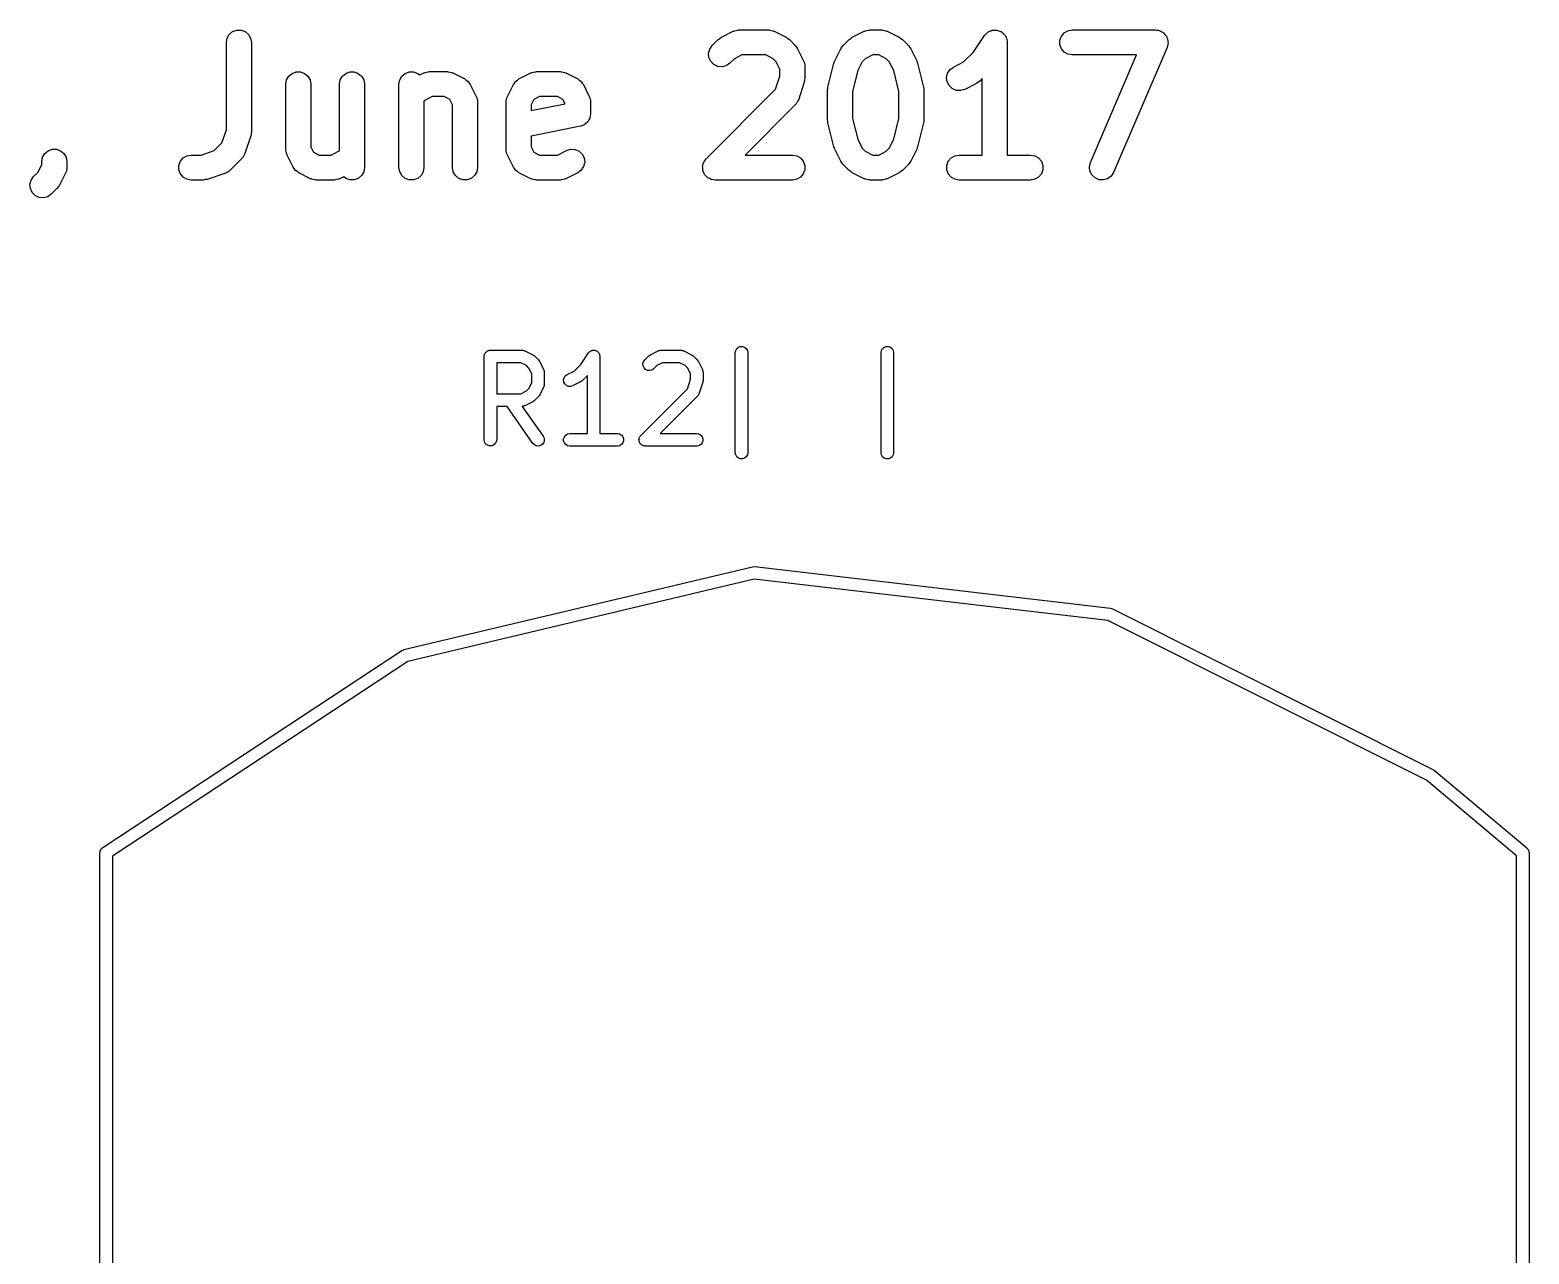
# Model space of a CAD drawing. Extents: x 76 to 223, y -93 to -41.
# Drawn here: x 180.59 to 198.57, y -55.81 to -41.13 of the extents above; entities that cross this region are included whole.
import ezdxf

# ---------------------------------------------------------------- set-up
doc = ezdxf.new("R2010")
doc.units = 0
doc.header["$MEASUREMENT"] = 0
doc.layers.add('BLACK', color=7, linetype='CONTINUOUS')

msp = doc.modelspace()

# ---------------------------------------------------------------- linework, layer by layer
at = {"layer": 'Black'}
for p, q in [((182.952, -41.2273), (182.978, -41.1822)), ((182.978, -41.1822), (183.018, -41.1487)), ((183.018, -41.1487), (183.067, -41.1308)), ((183.067, -41.1308), (183.119, -41.1308)), ((183.119, -41.1308), (183.168, -41.1487)), ((183.168, -41.1487), (183.208, -41.1822)), ((183.208, -41.1822), (183.234, -41.2273)), ((188.883, -41.2158), (189.026, -41.1444)), ((189.026, -41.1444), (189.034, -41.1419)), ((189.034, -41.1419), (189.042, -41.1376)), ((189.042, -41.1376), (189.059, -41.1346)), ((189.059, -41.1346), (189.076, -41.1296)), ((189.076, -41.1296), (189.084, -41.1301)), ((189.084, -41.1301), (189.093, -41.1286)), ((189.093, -41.1286), (189.45, -41.1286)), ((189.45, -41.1286), (189.459, -41.1301)), ((189.459, -41.1301), (189.467, -41.1296)), ((189.467, -41.1296), (189.484, -41.1346)), ((189.484, -41.1346), (189.501, -41.1376)), ((189.501, -41.1376), (189.509, -41.1419)), ((189.509, -41.1419), (189.517, -41.1444)), ((189.517, -41.1444), (189.66, -41.2158)), ((190.454, -41.2158), (190.597, -41.1444)), ((190.597, -41.1444), (190.605, -41.1419)), ((190.605, -41.1419), (190.613, -41.1376)), ((190.613, -41.1376), (190.63, -41.1346)), ((190.63, -41.1346), (190.647, -41.1296)), ((190.647, -41.1296), (190.656, -41.1301)), ((190.656, -41.1301), (190.664, -41.1286)), ((190.664, -41.1286), (190.807, -41.1286)), ((190.807, -41.1286), (190.816, -41.1301)), ((190.816, -41.1301), (190.824, -41.1296)), ((190.824, -41.1296), (190.841, -41.1346)), ((190.841, -41.1346), (190.858, -41.1376)), ((190.858, -41.1376), (190.866, -41.1419)), ((190.866, -41.1419), (190.874, -41.1444)), ((190.874, -41.1444), (191.017, -41.2158)), ((192.039, -41.1954), (192.045, -41.1894)), ((192.045, -41.1894), (192.049, -41.1822)), ((192.049, -41.1822), (192.063, -41.1706)), ((192.063, -41.1706), (192.075, -41.1577)), ((192.075, -41.1577), (192.083, -41.154)), ((192.083, -41.154), (192.089, -41.1487)), ((192.089, -41.1487), (192.106, -41.1425)), ((192.106, -41.1425), (192.122, -41.1346)), ((192.122, -41.1346), (192.13, -41.1337)), ((192.13, -41.1337), (192.138, -41.1308)), ((192.138, -41.1308), (192.156, -41.1308)), ((192.156, -41.1308), (192.174, -41.1289)), ((192.174, -41.1289), (192.182, -41.1308)), ((192.182, -41.1308), (192.19, -41.1308)), ((192.19, -41.1308), (192.207, -41.137)), ((192.207, -41.137), (192.225, -41.1412)), ((192.225, -41.1412), (192.231, -41.1458)), ((192.231, -41.1458), (192.239, -41.1487)), ((192.239, -41.1487), (192.253, -41.1602)), ((192.253, -41.1602), (192.268, -41.1701)), ((192.268, -41.1701), (192.273, -41.1768)), ((192.273, -41.1768), (192.279, -41.1822)), ((192.279, -41.1822), (192.288, -41.1977)), ((192.963, -41.2036), (192.996, -41.1637)), ((192.996, -41.1637), (193.042, -41.1376)), ((193.042, -41.1376), (193.093, -41.1286)), ((193.093, -41.1286), (194.093, -41.1286)), ((194.093, -41.1286), (194.11, -41.1316)), ((194.11, -41.1316), (194.127, -41.1325)), ((194.127, -41.1325), (194.135, -41.1361)), ((194.135, -41.1361), (194.144, -41.1376)), ((194.144, -41.1376), (194.159, -41.1463)), ((194.159, -41.1463), (194.175, -41.1531)), ((194.175, -41.1531), (194.182, -41.1592)), ((194.182, -41.1592), (194.189, -41.1637)), ((194.189, -41.1637), (194.2, -41.1769)), ((194.2, -41.1769), (194.213, -41.1887)), ((194.213, -41.1887), (194.217, -41.1967)), ((182.943, -41.2786), (182.952, -41.2273)), ((182.943, -42.3257), (182.943, -41.2786)), ((183.234, -41.2273), (183.243, -41.2786)), ((183.243, -41.2786), (183.243, -42.35)), ((188.729, -41.4084), (188.743, -41.358)), ((188.743, -41.358), (188.773, -41.3154)), ((188.773, -41.3154), (188.844, -41.2439)), ((188.844, -41.2439), (188.864, -41.2301)), ((188.864, -41.2301), (188.883, -41.2158)), ((189.66, -41.2158), (189.679, -41.2301)), ((189.679, -41.2301), (189.699, -41.2439)), ((189.699, -41.2439), (189.77, -41.3154)), ((189.77, -41.3154), (189.784, -41.335)), ((189.784, -41.335), (189.798, -41.3543)), ((189.798, -41.3543), (189.87, -41.4972)), ((190.244, -41.4972), (190.316, -41.3543)), ((190.316, -41.3543), (190.33, -41.335)), ((190.33, -41.335), (190.344, -41.3154)), ((190.344, -41.3154), (190.415, -41.2439)), ((190.415, -41.2439), (190.435, -41.2301)), ((190.435, -41.2301), (190.454, -41.2158)), ((191.017, -41.2158), (191.036, -41.2301)), ((191.036, -41.2301), (191.056, -41.2439)), ((191.056, -41.2439), (191.127, -41.3154)), ((191.127, -41.3154), (191.141, -41.335)), ((191.141, -41.335), (191.156, -41.3543)), ((191.156, -41.3543), (191.227, -41.4972)), ((191.905, -41.3973), (192.039, -41.1954)), ((192.288, -41.1977), (192.299, -41.2121)), ((192.299, -41.2121), (192.301, -41.2201)), ((192.301, -41.2201), (192.305, -41.2273)), ((192.305, -41.2273), (192.308, -41.2449)), ((192.308, -41.2449), (192.313, -41.2621)), ((192.313, -41.2621), (192.313, -41.2704)), ((192.313, -41.2704), (192.314, -41.2786)), ((192.314, -41.2786), (192.314, -42.6286)), ((192.945, -41.2525), (192.963, -41.2036)), ((192.945, -41.3046), (192.945, -41.2525)), ((192.963, -41.3536), (192.945, -41.3046)), ((192.996, -41.3935), (192.963, -41.3536)), ((194.231, -41.3377), (193.588, -42.8377)), ((194.217, -41.1967), (194.223, -41.2036)), ((194.223, -41.2036), (194.229, -41.2198)), ((194.229, -41.2198), (194.236, -41.2352)), ((194.235, -41.3208), (194.231, -41.3377)), ((194.241, -41.3046), (194.235, -41.3208)), ((194.236, -41.2352), (194.238, -41.2441)), ((194.238, -41.2441), (194.241, -41.2525)), ((194.241, -41.2525), (194.241, -41.2698)), ((194.241, -41.2698), (194.243, -41.2869)), ((194.243, -41.2869), (194.241, -41.2957)), ((194.241, -41.2957), (194.241, -41.3046)), ((188.734, -41.4603), (188.729, -41.4084)), ((188.756, -41.5075), (188.734, -41.4603)), ((188.793, -41.5443), (188.756, -41.5075)), ((188.84, -41.5663), (188.793, -41.5443)), ((188.985, -41.5275), (188.942, -41.5574)), ((189.039, -41.4733), (188.985, -41.5275)), ((189.128, -41.4286), (189.039, -41.4733)), ((189.415, -41.4286), (189.128, -41.4286)), ((189.504, -41.4733), (189.415, -41.4286)), ((189.541, -41.5103), (189.504, -41.4733)), ((189.586, -41.5997), (189.541, -41.5103)), ((189.87, -41.4972), (189.872, -41.5055)), ((189.872, -41.5055), (189.877, -41.513)), ((189.877, -41.513), (189.88, -41.5303)), ((189.88, -41.5303), (189.885, -41.5471)), ((189.885, -41.5471), (189.884, -41.5558)), ((190.162, -41.8136), (190.233, -41.5279)), ((190.233, -41.5279), (190.24, -41.5129)), ((190.24, -41.5129), (190.244, -41.4972)), ((190.573, -41.5103), (190.52, -41.6166)), ((190.61, -41.4733), (190.573, -41.5103)), ((190.7, -41.4286), (190.61, -41.4733)), ((190.772, -41.4286), (190.7, -41.4286)), ((190.861, -41.4733), (190.772, -41.4286)), ((190.898, -41.5103), (190.861, -41.4733)), ((190.951, -41.6166), (190.898, -41.5103)), ((191.227, -41.4972), (191.232, -41.5129)), ((191.232, -41.5129), (191.238, -41.5279)), ((191.238, -41.5279), (191.31, -41.8136)), ((191.669, -41.573), (191.79, -41.5124)), ((191.79, -41.5124), (191.905, -41.3973)), ((193.042, -41.4195), (192.996, -41.3935)), ((193.093, -41.4286), (193.042, -41.4195)), ((193.865, -41.4286), (193.093, -41.4286)), ((193.312, -42.7195), (193.865, -41.4286)), ((183.657, -41.7786), (183.666, -41.7273)), ((183.666, -41.7273), (183.692, -41.6822)), ((183.692, -41.6822), (183.732, -41.6487)), ((183.732, -41.6487), (183.781, -41.6308)), ((183.781, -41.6308), (183.833, -41.6308)), ((183.833, -41.6308), (183.882, -41.6487)), ((183.882, -41.6487), (183.922, -41.6822)), ((183.922, -41.6822), (183.948, -41.7273)), ((183.948, -41.7273), (183.957, -41.7786)), ((184.3, -41.7786), (184.309, -41.7273)), ((184.309, -41.7273), (184.335, -41.6822)), ((184.335, -41.6822), (184.375, -41.6487)), ((184.375, -41.6487), (184.424, -41.6308)), ((184.424, -41.6308), (184.476, -41.6308)), ((184.476, -41.6308), (184.525, -41.6487)), ((184.525, -41.6487), (184.565, -41.6822)), ((184.565, -41.6822), (184.591, -41.7273)), ((184.591, -41.7273), (184.6, -41.7786)), ((185.014, -41.7786), (185.023, -41.7273)), ((185.023, -41.7273), (185.049, -41.6822)), ((185.049, -41.6822), (185.089, -41.6487)), ((185.089, -41.6487), (185.138, -41.6308)), ((185.138, -41.6308), (185.19, -41.6308)), ((185.19, -41.6308), (185.239, -41.6487)), ((185.239, -41.6487), (185.263, -41.6686)), ((185.263, -41.6686), (185.311, -41.6444)), ((185.311, -41.6444), (185.32, -41.6419)), ((185.32, -41.6419), (185.327, -41.6376)), ((185.327, -41.6376), (185.345, -41.6346)), ((185.345, -41.6346), (185.361, -41.6296)), ((185.361, -41.6296), (185.37, -41.6301)), ((185.37, -41.6301), (185.379, -41.6286)), ((185.379, -41.6286), (185.593, -41.6286)), ((185.593, -41.6286), (185.601, -41.6301)), ((185.601, -41.6301), (185.61, -41.6296)), ((185.61, -41.6296), (185.627, -41.6346)), ((185.627, -41.6346), (185.644, -41.6376)), ((185.644, -41.6376), (185.652, -41.6419)), ((185.652, -41.6419), (185.66, -41.6444)), ((185.66, -41.6444), (185.803, -41.7158)), ((185.803, -41.7158), (185.82, -41.7289)), ((185.82, -41.7289), (185.839, -41.7411)), ((186.418, -41.7411), (186.437, -41.729)), ((186.437, -41.729), (186.454, -41.7158)), ((186.454, -41.7158), (186.597, -41.6444)), ((186.597, -41.6444), (186.605, -41.6419)), ((186.605, -41.6419), (186.613, -41.6376)), ((186.613, -41.6376), (186.63, -41.6346)), ((186.63, -41.6346), (186.647, -41.6296)), ((186.647, -41.6296), (186.656, -41.6301)), ((186.656, -41.6301), (186.664, -41.6286)), ((186.664, -41.6286), (186.95, -41.6286)), ((186.95, -41.6286), (186.959, -41.6301)), ((186.959, -41.6301), (186.967, -41.6296)), ((186.967, -41.6296), (186.984, -41.6346)), ((186.984, -41.6346), (187.001, -41.6376)), ((187.001, -41.6376), (187.009, -41.6419)), ((187.009, -41.6419), (187.017, -41.6444)), ((187.017, -41.6444), (187.16, -41.7158)), ((187.16, -41.7158), (187.178, -41.7289)), ((187.178, -41.7289), (187.196, -41.7411)), ((188.892, -41.5709), (188.84, -41.5663)), ((188.942, -41.5574), (188.892, -41.5709)), ((189.533, -41.8404), (189.586, -41.6828)), ((189.586, -41.6828), (189.586, -41.5997)), ((189.882, -41.7308), (189.878, -41.7546)), ((189.886, -41.7071), (189.882, -41.7308)), ((189.884, -41.5558), (189.886, -41.5643)), ((189.886, -41.5643), (189.886, -41.7071)), ((190.52, -41.6166), (190.457, -41.8685)), ((191.014, -41.8685), (190.951, -41.6166)), ((191.586, -41.6982), (191.598, -41.6475)), ((191.592, -41.7499), (191.586, -41.6982)), ((191.598, -41.6475), (191.627, -41.604)), ((191.627, -41.604), (191.669, -41.573)), ((192.014, -41.7121), (191.985, -41.7418)), ((192.014, -42.6286), (192.014, -41.7121)), ((183.657, -42.5643), (183.657, -41.7786)), ((183.957, -41.7786), (183.957, -42.5289)), ((184.3, -42.5736), (184.3, -41.7786)), ((184.6, -41.7786), (184.6, -42.7786)), ((185.014, -42.7786), (185.014, -41.7786)), ((185.839, -41.7411), (185.841, -41.7444)), ((185.841, -41.7444), (185.845, -41.7469)), ((185.845, -41.7469), (185.857, -41.7652)), ((185.857, -41.7652), (185.87, -41.7829)), ((185.87, -41.7829), (185.941, -41.9258)), ((186.316, -41.9258), (186.387, -41.7829)), ((186.387, -41.7829), (186.4, -41.7652)), ((186.4, -41.7652), (186.413, -41.7469)), ((186.413, -41.7469), (186.416, -41.7444)), ((186.416, -41.7444), (186.418, -41.7411)), ((187.196, -41.7411), (187.198, -41.7444)), ((187.198, -41.7444), (187.202, -41.7469)), ((187.202, -41.7469), (187.214, -41.7652)), ((187.214, -41.7652), (187.227, -41.7829)), ((187.227, -41.7829), (187.298, -41.9258)), ((188.701, -42.6725), (189.533, -41.8404)), ((189.878, -41.7546), (189.807, -41.9689)), ((190.157, -41.85), (190.16, -41.8319)), ((190.157, -42.2071), (190.157, -41.85)), ((190.16, -41.8319), (190.162, -41.8136)), ((190.457, -41.8685), (190.457, -42.1887)), ((191.014, -42.1887), (191.014, -41.8685)), ((191.31, -41.8136), (191.311, -41.8319)), ((191.311, -41.8319), (191.314, -41.85)), ((191.314, -41.85), (191.314, -42.2071)), ((191.615, -41.7965), (191.592, -41.7499)), ((191.653, -41.8323), (191.615, -41.7965)), ((191.701, -41.853), (191.653, -41.8323)), ((191.753, -41.8562), (191.701, -41.853)), ((191.803, -41.8413), (191.753, -41.8562)), ((191.946, -41.7699), (191.803, -41.8413)), ((191.965, -41.7556), (191.946, -41.7699)), ((191.985, -41.7418), (191.965, -41.7556)), ((185.325, -41.9733), (185.314, -41.9836)), ((185.314, -41.9836), (185.314, -42.7786)), ((185.414, -41.9286), (185.325, -41.9733)), ((185.557, -41.9286), (185.414, -41.9286)), ((185.624, -41.9618), (185.557, -41.9286)), ((185.657, -42.0283), (185.624, -41.9618)), ((185.657, -42.7786), (185.657, -42.0283)), ((185.941, -41.9258), (185.944, -41.9341)), ((185.944, -41.9341), (185.948, -41.9416)), ((185.948, -41.9416), (185.951, -41.9589)), ((185.951, -41.9589), (185.956, -41.9757)), ((185.956, -41.9757), (185.956, -41.9843)), ((185.956, -41.9843), (185.957, -41.9929)), ((185.957, -41.9929), (185.957, -42.7786)), ((186.3, -41.9929), (186.302, -41.9843)), ((186.3, -42.5643), (186.3, -41.9929)), ((186.301, -41.9757), (186.306, -41.9589)), ((186.302, -41.9843), (186.301, -41.9757)), ((186.306, -41.9589), (186.309, -41.9416)), ((186.309, -41.9416), (186.313, -41.9341)), ((186.313, -41.9341), (186.316, -41.9258)), ((186.633, -41.9618), (186.6, -42.0283)), ((186.6, -42.0956), (187.007, -42.0142)), ((186.6, -42.0283), (186.6, -42.0956)), ((186.7, -41.9286), (186.633, -41.9618)), ((186.915, -41.9286), (186.7, -41.9286)), ((186.981, -41.9618), (186.915, -41.9286)), ((187.007, -42.0142), (186.981, -41.9618)), ((187.298, -41.9258), (187.301, -41.9341)), ((187.301, -41.9341), (187.305, -41.9416)), ((187.305, -41.9416), (187.308, -41.9589)), ((187.308, -41.9589), (187.313, -41.9757)), ((187.313, -41.9757), (187.313, -41.9843)), ((187.313, -41.9843), (187.314, -41.9929)), ((187.314, -41.9929), (187.314, -42.1357)), ((189.77, -42.0275), (189.169, -42.6286)), ((189.775, -42.0204), (189.77, -42.0275)), ((189.782, -42.0147), (189.775, -42.0204)), ((189.79, -41.9992), (189.782, -42.0147)), ((189.8, -41.9848), (189.79, -41.9992)), ((189.802, -41.9765), (189.8, -41.9848)), ((189.807, -41.9689), (189.802, -41.9765)), ((187.216, -42.2739), (187.194, -42.2828)), ((187.239, -42.2656), (187.216, -42.2739)), ((187.241, -42.2645), (187.239, -42.2656)), ((187.242, -42.2639), (187.241, -42.2645)), ((187.261, -42.2478), (187.242, -42.2639)), ((187.279, -42.2321), (187.261, -42.2478)), ((187.28, -42.2306), (187.279, -42.2321)), ((187.281, -42.2295), (187.28, -42.2306)), ((187.293, -42.2081), (187.281, -42.2295)), ((187.305, -42.187), (187.293, -42.2081)), ((187.306, -42.1853), (187.305, -42.187)), ((187.31, -42.1597), (187.306, -42.1838)), ((187.306, -42.1838), (187.306, -42.1853)), ((187.314, -42.1357), (187.31, -42.1597)), ((190.16, -42.2252), (190.157, -42.2071)), ((190.162, -42.2435), (190.16, -42.2252)), ((190.233, -42.5292), (190.162, -42.2435)), ((190.457, -42.1887), (190.52, -42.4405)), ((190.951, -42.4405), (191.014, -42.1887)), ((191.31, -42.2435), (191.238, -42.5292)), ((191.311, -42.2252), (191.31, -42.2435)), ((191.314, -42.2071), (191.311, -42.2252)), ((182.89, -42.4833), (182.943, -42.3257)), ((183.235, -42.3974), (183.164, -42.6117)), ((183.239, -42.3737), (183.235, -42.3974)), ((183.243, -42.35), (183.239, -42.3737)), ((187.194, -42.2828), (186.6, -42.4015)), ((186.6, -42.4015), (186.6, -42.5289)), ((190.52, -42.4405), (190.573, -42.5469)), ((190.898, -42.5469), (190.951, -42.4405)), ((180.738, -42.6558), (180.764, -42.6107)), ((180.764, -42.6107), (180.804, -42.5772)), ((180.804, -42.5772), (180.853, -42.5594)), ((180.853, -42.5594), (180.905, -42.5594)), ((180.905, -42.5594), (180.954, -42.5772)), ((180.954, -42.5772), (180.993, -42.6107)), ((180.993, -42.6107), (181.02, -42.6558)), ((182.47, -42.6376), (182.521, -42.6286)), ((182.521, -42.6286), (182.64, -42.6286)), ((182.64, -42.6286), (182.798, -42.576)), ((182.798, -42.576), (182.89, -42.4833)), ((183.157, -42.6277), (183.147, -42.6421)), ((183.16, -42.6193), (183.157, -42.6277)), ((183.164, -42.6117), (183.16, -42.6193)), ((183.659, -42.5728), (183.657, -42.5643)), ((183.658, -42.5814), (183.659, -42.5728)), ((183.663, -42.5983), (183.658, -42.5814)), ((183.666, -42.6156), (183.663, -42.5983)), ((183.671, -42.6231), (183.666, -42.6156)), ((183.673, -42.6314), (183.671, -42.6231)), ((183.744, -42.7742), (183.673, -42.6314)), ((183.957, -42.5289), (183.99, -42.5953)), ((183.99, -42.5953), (184.057, -42.6286)), ((184.057, -42.6286), (184.2, -42.6286)), ((184.2, -42.6286), (184.29, -42.5839)), ((184.29, -42.5839), (184.3, -42.5736)), ((186.302, -42.5728), (186.3, -42.5643)), ((186.301, -42.5814), (186.302, -42.5728)), ((186.306, -42.5983), (186.301, -42.5814)), ((186.309, -42.6156), (186.306, -42.5983)), ((186.313, -42.6231), (186.309, -42.6156)), ((186.316, -42.6314), (186.313, -42.6231)), ((186.387, -42.7742), (186.316, -42.6314)), ((186.6, -42.5289), (186.633, -42.5953)), ((186.633, -42.5953), (186.7, -42.6286)), ((186.7, -42.6286), (186.915, -42.6286)), ((186.915, -42.6286), (187.026, -42.573)), ((187.026, -42.573), (187.076, -42.5581)), ((187.076, -42.5581), (187.128, -42.5612)), ((187.128, -42.5612), (187.176, -42.582)), ((187.176, -42.582), (187.213, -42.6178)), ((187.213, -42.6178), (187.237, -42.6644)), ((189.169, -42.6286), (189.736, -42.6286)), ((189.736, -42.6286), (189.787, -42.6376)), ((190.24, -42.5442), (190.233, -42.5292)), ((190.244, -42.5599), (190.24, -42.5442)), ((190.316, -42.7028), (190.244, -42.5599)), ((190.573, -42.5469), (190.61, -42.5839)), ((190.61, -42.5839), (190.7, -42.6286)), ((190.7, -42.6286), (190.772, -42.6286)), ((190.772, -42.6286), (190.861, -42.5839)), ((190.861, -42.5839), (190.898, -42.5469)), ((191.227, -42.5599), (191.156, -42.7028)), ((191.232, -42.5442), (191.227, -42.5599)), ((191.238, -42.5292), (191.232, -42.5442)), ((191.684, -42.6376), (191.736, -42.6286)), ((191.736, -42.6286), (192.014, -42.6286)), ((192.314, -42.6286), (192.593, -42.6286)), ((192.593, -42.6286), (192.644, -42.6376)), ((180.684, -42.8326), (180.729, -42.7432)), ((180.729, -42.7071), (180.738, -42.6558)), ((180.729, -42.7432), (180.729, -42.7071)), ((181.02, -42.6558), (181.029, -42.7071)), ((181.023, -42.8126), (181.02, -42.8299)), ((181.028, -42.7957), (181.023, -42.8126)), ((181.029, -42.7786), (181.027, -42.7871)), ((181.027, -42.7871), (181.028, -42.7957)), ((181.029, -42.7071), (181.029, -42.7786)), ((182.374, -42.7525), (182.392, -42.7036)), ((182.374, -42.8046), (182.374, -42.7525)), ((182.392, -42.8536), (182.374, -42.8046)), ((182.392, -42.7036), (182.425, -42.6637)), ((182.425, -42.6637), (182.47, -42.6376)), ((182.985, -42.8132), (182.978, -42.8182)), ((183.127, -42.6704), (182.985, -42.8132)), ((183.132, -42.6633), (183.127, -42.6704)), ((183.139, -42.6575), (183.132, -42.6633)), ((183.147, -42.6421), (183.139, -42.6575)), ((183.758, -42.7919), (183.744, -42.7742)), ((183.77, -42.8103), (183.758, -42.7919)), ((183.773, -42.8127), (183.77, -42.8103)), ((183.775, -42.8161), (183.773, -42.8127)), ((184.6, -42.7786), (184.591, -42.8299)), ((185.023, -42.8299), (185.014, -42.7786)), ((185.314, -42.7786), (185.305, -42.8299)), ((185.666, -42.8299), (185.657, -42.7786)), ((185.957, -42.7786), (185.948, -42.8299)), ((186.4, -42.7919), (186.387, -42.7742)), ((186.413, -42.8103), (186.4, -42.7919)), ((186.416, -42.8127), (186.413, -42.8103)), ((186.418, -42.8161), (186.416, -42.8127)), ((187.202, -42.8103), (187.16, -42.8413)), ((187.23, -42.7668), (187.202, -42.8103)), ((187.243, -42.7161), (187.23, -42.7668)), ((187.237, -42.6644), (187.243, -42.7161)), ((188.658, -42.7655), (188.659, -42.7591)), ((188.659, -42.785), (188.658, -42.7655)), ((188.659, -42.7525), (188.666, -42.7341)), ((188.659, -42.7591), (188.659, -42.7525)), ((188.659, -42.8046), (188.659, -42.785)), ((188.662, -42.8108), (188.659, -42.8046)), ((188.662, -42.8174), (188.662, -42.8108)), ((188.666, -42.7341), (188.671, -42.7152)), ((188.671, -42.7152), (188.675, -42.7098)), ((188.675, -42.7098), (188.677, -42.7036)), ((188.677, -42.7036), (188.69, -42.6886)), ((188.69, -42.6886), (188.701, -42.6725)), ((189.787, -42.6376), (189.832, -42.6637)), ((189.832, -42.6637), (189.866, -42.7036)), ((189.866, -42.7036), (189.883, -42.7525)), ((189.883, -42.8046), (189.866, -42.8536)), ((189.883, -42.7525), (189.883, -42.8046)), ((190.33, -42.7221), (190.316, -42.7028)), ((190.344, -42.7418), (190.33, -42.7221)), ((190.415, -42.8132), (190.344, -42.7418)), ((190.435, -42.827), (190.415, -42.8132)), ((191.056, -42.8132), (191.036, -42.827)), ((191.127, -42.7418), (191.056, -42.8132)), ((191.141, -42.7221), (191.127, -42.7418)), ((191.156, -42.7028), (191.141, -42.7221)), ((191.588, -42.7525), (191.606, -42.7036)), ((191.588, -42.8046), (191.588, -42.7525)), ((191.606, -42.8536), (191.588, -42.8046)), ((191.606, -42.7036), (191.639, -42.6637)), ((191.639, -42.6637), (191.684, -42.6376)), ((192.644, -42.6376), (192.689, -42.6637)), ((192.689, -42.6637), (192.723, -42.7036)), ((192.723, -42.7036), (192.741, -42.7525)), ((192.741, -42.8046), (192.723, -42.8536)), ((192.741, -42.7525), (192.741, -42.8046)), ((193.3, -42.7702), (193.312, -42.7195)), ((193.306, -42.8219), (193.3, -42.7702)), ((180.586, -42.9798), (180.6, -42.9295)), ((180.591, -43.0317), (180.586, -42.9798)), ((180.6, -42.9295), (180.63, -42.8868)), ((180.63, -42.8868), (180.684, -42.8326)), ((180.941, -42.9885), (180.927, -43.0078)), ((181.013, -42.8457), (180.941, -42.9885)), ((181.015, -42.8374), (181.013, -42.8457)), ((181.02, -42.8299), (181.015, -42.8374)), ((182.425, -42.8935), (182.392, -42.8536)), ((182.47, -42.9195), (182.425, -42.8935)), ((182.521, -42.9286), (182.47, -42.9195)), ((182.664, -42.9286), (182.521, -42.9286)), ((182.688, -42.9244), (182.664, -42.9286)), ((182.712, -42.9209), (182.688, -42.9244)), ((182.926, -42.8494), (182.712, -42.9209)), ((182.934, -42.8453), (182.926, -42.8494)), ((182.942, -42.8431), (182.934, -42.8453)), ((182.956, -42.833), (182.942, -42.8431)), ((182.972, -42.8246), (182.956, -42.833)), ((182.978, -42.8182), (182.972, -42.8246)), ((183.794, -42.8282), (183.775, -42.8161)), ((183.811, -42.8413), (183.794, -42.8282)), ((183.954, -42.9127), (183.811, -42.8413)), ((183.963, -42.9152), (183.954, -42.9127)), ((183.97, -42.9195), (183.963, -42.9152)), ((183.987, -42.9226), (183.97, -42.9195)), ((184.004, -42.9276), (183.987, -42.9226)), ((184.013, -42.9271), (184.004, -42.9276)), ((184.021, -42.9286), (184.013, -42.9271)), ((184.236, -42.9286), (184.021, -42.9286)), ((184.244, -42.9271), (184.236, -42.9286)), ((184.253, -42.9276), (184.244, -42.9271)), ((184.27, -42.9226), (184.253, -42.9276)), ((184.287, -42.9195), (184.27, -42.9226)), ((184.295, -42.9152), (184.287, -42.9195)), ((184.303, -42.9127), (184.295, -42.9152)), ((184.351, -42.8885), (184.303, -42.9127)), ((184.375, -42.9085), (184.351, -42.8885)), ((184.424, -42.9263), (184.375, -42.9085)), ((184.476, -42.9263), (184.424, -42.9263)), ((184.525, -42.9085), (184.476, -42.9263)), ((184.565, -42.875), (184.525, -42.9085)), ((184.591, -42.8299), (184.565, -42.875)), ((185.049, -42.875), (185.023, -42.8299)), ((185.089, -42.9085), (185.049, -42.875)), ((185.138, -42.9263), (185.089, -42.9085)), ((185.19, -42.9263), (185.138, -42.9263)), ((185.239, -42.9085), (185.19, -42.9263)), ((185.279, -42.875), (185.239, -42.9085)), ((185.305, -42.8299), (185.279, -42.875)), ((185.692, -42.875), (185.666, -42.8299)), ((185.732, -42.9085), (185.692, -42.875)), ((185.781, -42.9263), (185.732, -42.9085)), ((185.833, -42.9263), (185.781, -42.9263)), ((185.882, -42.9085), (185.833, -42.9263)), ((185.922, -42.875), (185.882, -42.9085)), ((185.948, -42.8299), (185.922, -42.875)), ((186.437, -42.8282), (186.418, -42.8161)), ((186.454, -42.8413), (186.437, -42.8282)), ((186.597, -42.9127), (186.454, -42.8413)), ((186.605, -42.9152), (186.597, -42.9127)), ((186.613, -42.9195), (186.605, -42.9152)), ((186.63, -42.9226), (186.613, -42.9195)), ((186.647, -42.9276), (186.63, -42.9226)), ((186.656, -42.9271), (186.647, -42.9276)), ((186.664, -42.9286), (186.656, -42.9271)), ((186.95, -42.9286), (186.664, -42.9286)), ((186.959, -42.9271), (186.95, -42.9286)), ((186.967, -42.9276), (186.959, -42.9271)), ((186.984, -42.9226), (186.967, -42.9276)), ((187.001, -42.9195), (186.984, -42.9226)), ((187.009, -42.9152), (187.001, -42.9195)), ((187.017, -42.9127), (187.009, -42.9152)), ((187.16, -42.8413), (187.017, -42.9127)), ((188.671, -42.8352), (188.662, -42.8174)), ((188.677, -42.8536), (188.671, -42.8352)), ((188.681, -42.8586), (188.677, -42.8536)), ((188.684, -42.8646), (188.681, -42.8586)), ((188.698, -42.8785), (188.684, -42.8646)), ((188.711, -42.8935), (188.698, -42.8785)), ((188.716, -42.8968), (188.711, -42.8935)), ((188.721, -42.9014), (188.716, -42.8968)), ((188.739, -42.9097), (188.721, -42.9014)), ((188.756, -42.9195), (188.739, -42.9097)), ((188.762, -42.9207), (188.756, -42.9195)), ((188.768, -42.9235), (188.762, -42.9207)), ((188.788, -42.9252), (188.768, -42.9235)), ((188.807, -42.9286), (188.788, -42.9252)), ((189.736, -42.9286), (188.807, -42.9286)), ((189.787, -42.9195), (189.736, -42.9286)), ((189.832, -42.8935), (189.787, -42.9195)), ((189.866, -42.8536), (189.832, -42.8935)), ((190.454, -42.8413), (190.435, -42.827)), ((190.597, -42.9127), (190.454, -42.8413)), ((190.605, -42.9152), (190.597, -42.9127)), ((190.613, -42.9195), (190.605, -42.9152)), ((190.63, -42.9226), (190.613, -42.9195)), ((190.647, -42.9276), (190.63, -42.9226)), ((190.656, -42.9271), (190.647, -42.9276)), ((190.664, -42.9286), (190.656, -42.9271)), ((190.807, -42.9286), (190.664, -42.9286)), ((190.816, -42.9271), (190.807, -42.9286)), ((190.824, -42.9276), (190.816, -42.9271)), ((190.841, -42.9226), (190.824, -42.9276)), ((190.858, -42.9195), (190.841, -42.9226)), ((190.866, -42.9152), (190.858, -42.9195)), ((190.874, -42.9127), (190.866, -42.9152)), ((191.017, -42.8413), (190.874, -42.9127)), ((191.036, -42.827), (191.017, -42.8413)), ((191.639, -42.8935), (191.606, -42.8536)), ((191.684, -42.9195), (191.639, -42.8935)), ((191.736, -42.9286), (191.684, -42.9195)), ((192.593, -42.9286), (191.736, -42.9286)), ((192.644, -42.9195), (192.593, -42.9286)), ((192.689, -42.8935), (192.644, -42.9195)), ((192.723, -42.8536), (192.689, -42.8935)), ((193.33, -42.8684), (193.306, -42.8219)), ((193.368, -42.9041), (193.33, -42.8684)), ((193.416, -42.9246), (193.368, -42.9041)), ((193.468, -42.9275), (193.416, -42.9246)), ((193.518, -42.9125), (193.468, -42.9275)), ((193.559, -42.8813), (193.518, -42.9125)), ((193.588, -42.8377), (193.559, -42.8813)), ((180.613, -43.0789), (180.591, -43.0317)), ((180.65, -43.1157), (180.613, -43.0789)), ((180.697, -43.1377), (180.65, -43.1157)), ((180.749, -43.1423), (180.697, -43.1377)), ((180.799, -43.1288), (180.749, -43.1423)), ((180.842, -43.0989), (180.799, -43.1288)), ((180.913, -43.0275), (180.842, -43.0989)), ((180.927, -43.0078), (180.913, -43.0275)), ((186.093, -44.9738), (186.099, -44.9715)), ((186.099, -44.9715), (186.105, -44.9715)), ((186.105, -44.9715), (186.112, -44.9704)), ((186.112, -44.9704), (186.493, -44.9704)), ((186.493, -44.9704), (186.497, -44.9711)), ((186.497, -44.9711), (186.501, -44.9709)), ((186.501, -44.9709), (186.51, -44.9734)), ((187.333, -44.9729), (187.337, -44.9715)), ((187.337, -44.9715), (187.346, -44.9715)), ((187.346, -44.9715), (187.355, -44.9705)), ((187.355, -44.9705), (187.359, -44.9715)), ((187.359, -44.9715), (187.363, -44.9715)), ((187.363, -44.9715), (187.371, -44.9746)), ((188.142, -44.9734), (188.151, -44.9709)), ((188.151, -44.9709), (188.155, -44.9711)), ((188.155, -44.9711), (188.159, -44.9704)), ((188.159, -44.9704), (188.397, -44.9704)), ((188.397, -44.9704), (188.402, -44.9711)), ((188.402, -44.9711), (188.406, -44.9709)), ((188.406, -44.9709), (188.414, -44.9734)), ((189.055, -44.9743), (189.068, -44.9518)), ((189.068, -44.9518), (189.087, -44.935)), ((189.087, -44.935), (189.112, -44.9261)), ((189.112, -44.9261), (189.138, -44.9261)), ((189.138, -44.9261), (189.162, -44.935)), ((189.162, -44.935), (189.182, -44.9518)), ((189.182, -44.9518), (189.195, -44.9743)), ((190.805, -44.9743), (190.818, -44.9518)), ((190.818, -44.9518), (190.837, -44.935)), ((190.837, -44.935), (190.862, -44.9261)), ((190.862, -44.9261), (190.888, -44.9261)), ((190.888, -44.9261), (190.912, -44.935)), ((190.912, -44.935), (190.932, -44.9518)), ((190.932, -44.9518), (190.945, -44.9743)), ((186.037, -45.0454), (186.038, -45.0389)), ((186.037, -46.0454), (186.037, -45.0454)), ((186.038, -45.0324), (186.04, -45.0262)), ((186.038, -45.0389), (186.038, -45.0324)), ((186.04, -45.0262), (186.041, -45.0197)), ((186.041, -45.0197), (186.045, -45.014)), ((186.045, -45.014), (186.047, -45.0079)), ((186.047, -45.0079), (186.051, -45.0029)), ((186.051, -45.0029), (186.054, -44.9972)), ((186.054, -44.9972), (186.059, -44.993)), ((186.059, -44.993), (186.064, -44.9879)), ((186.064, -44.9879), (186.069, -44.9846)), ((186.069, -44.9846), (186.074, -44.9804)), ((186.074, -44.9804), (186.08, -44.9782)), ((186.08, -44.9782), (186.086, -44.9749)), ((186.086, -44.9749), (186.093, -44.9738)), ((186.187, -45.1204), (186.187, -45.4942)), ((186.475, -45.1204), (186.187, -45.1204)), ((186.543, -45.1546), (186.475, -45.1204)), ((186.51, -44.9734), (186.518, -44.9749)), ((186.518, -44.9749), (186.522, -44.9771)), ((186.522, -44.9771), (186.526, -44.9783)), ((186.526, -44.9783), (186.621, -45.0259)), ((186.621, -45.0259), (186.631, -45.0331)), ((186.631, -45.0331), (186.641, -45.04)), ((186.641, -45.04), (186.689, -45.0876)), ((186.689, -45.0876), (186.695, -45.0974)), ((186.695, -45.0974), (186.703, -45.1071)), ((186.703, -45.1071), (186.75, -45.2023)), ((187.115, -45.2218), (187.196, -45.1405)), ((187.196, -45.1405), (187.287, -45.0038)), ((187.287, -45.0038), (187.29, -45.0008)), ((187.29, -45.0008), (187.292, -44.9972)), ((187.292, -44.9972), (187.299, -44.9914)), ((187.299, -44.9914), (187.305, -44.9849)), ((187.305, -44.9849), (187.309, -44.9831)), ((187.309, -44.9831), (187.312, -44.9804)), ((187.312, -44.9804), (187.321, -44.9774)), ((187.321, -44.9774), (187.329, -44.9734)), ((187.329, -44.9734), (187.333, -44.9729)), ((187.371, -44.9746), (187.38, -44.9767)), ((187.38, -44.9767), (187.383, -44.979)), ((187.383, -44.979), (187.387, -44.9804)), ((187.387, -44.9804), (187.394, -44.9862)), ((187.394, -44.9862), (187.402, -44.9911)), ((187.402, -44.9911), (187.404, -44.9945)), ((187.404, -44.9945), (187.407, -44.9972)), ((187.407, -44.9972), (187.412, -45.0049)), ((187.412, -45.0049), (187.417, -45.0121)), ((187.417, -45.0121), (187.418, -45.0161)), ((187.418, -45.0161), (187.42, -45.0197)), ((187.42, -45.0197), (187.422, -45.0285)), ((187.422, -45.0285), (187.424, -45.0371)), ((187.424, -45.0371), (187.424, -45.0413)), ((187.424, -45.0413), (187.425, -45.0454)), ((187.425, -45.0454), (187.425, -45.9704)), ((187.942, -45.1341), (187.949, -45.1089)), ((187.944, -45.16), (187.942, -45.1341)), ((187.949, -45.1089), (187.963, -45.0876)), ((187.963, -45.0876), (188.011, -45.04)), ((188.011, -45.04), (188.021, -45.0331)), ((188.021, -45.0331), (188.031, -45.0259)), ((188.031, -45.0259), (188.126, -44.9783)), ((188.177, -45.1204), (188.109, -45.1546)), ((188.126, -44.9783), (188.13, -44.9771)), ((188.13, -44.9771), (188.134, -44.9749)), ((188.134, -44.9749), (188.142, -44.9734)), ((188.38, -45.1204), (188.177, -45.1204)), ((188.448, -45.1546), (188.38, -45.1204)), ((188.414, -44.9734), (188.423, -44.9749)), ((188.423, -44.9749), (188.427, -44.9771)), ((188.427, -44.9771), (188.431, -44.9783)), ((188.431, -44.9783), (188.526, -45.0259)), ((188.526, -45.0259), (188.536, -45.0331)), ((188.536, -45.0331), (188.546, -45.04)), ((188.546, -45.04), (188.593, -45.0876)), ((188.593, -45.0876), (188.6, -45.0974)), ((188.6, -45.0974), (188.607, -45.1071)), ((188.607, -45.1071), (188.655, -45.2023)), ((189.05, -45), (189.055, -44.9743)), ((189.05, -46.2), (189.05, -45)), ((189.195, -44.9743), (189.2, -45)), ((189.2, -45), (189.2, -46.2)), ((190.8, -45), (190.805, -44.9743)), ((190.8, -46.2), (190.8, -45)), ((190.945, -44.9743), (190.95, -45)), ((190.95, -45), (190.95, -46.2)), ((186.574, -45.185), (186.543, -45.1546)), ((186.608, -45.2536), (186.574, -45.185)), ((186.608, -45.361), (186.608, -45.2536)), ((186.75, -45.2023), (186.751, -45.2065)), ((186.751, -45.2065), (186.754, -45.2102)), ((186.754, -45.2102), (186.755, -45.2189)), ((186.755, -45.2189), (186.758, -45.2273)), ((186.758, -45.2273), (186.757, -45.2316)), ((186.757, -45.2316), (186.758, -45.2359)), ((186.758, -45.2359), (186.758, -45.3787)), ((186.989, -45.3266), (186.995, -45.3013)), ((186.992, -45.3525), (186.989, -45.3266)), ((186.995, -45.3013), (187.01, -45.2795)), ((187.01, -45.2795), (187.031, -45.264)), ((187.031, -45.264), (187.115, -45.2218)), ((187.275, -45.2741), (187.212, -45.3365)), ((187.275, -45.9704), (187.275, -45.2741)), ((187.955, -45.1836), (187.944, -45.16)), ((187.973, -45.2021), (187.955, -45.1836)), ((187.997, -45.2131), (187.973, -45.2021)), ((188.023, -45.2153), (187.997, -45.2131)), ((188.048, -45.2086), (188.023, -45.2153)), ((188.07, -45.1937), (188.048, -45.2086)), ((188.109, -45.1546), (188.07, -45.1937)), ((188.479, -45.185), (188.448, -45.1546)), ((188.475, -45.4334), (188.513, -45.3189)), ((188.513, -45.2536), (188.479, -45.185)), ((188.513, -45.3189), (188.513, -45.2536)), ((188.655, -45.2023), (188.656, -45.2065)), ((188.656, -45.2065), (188.658, -45.2102)), ((188.658, -45.2102), (188.66, -45.2189)), ((188.66, -45.2189), (188.662, -45.2273)), ((188.663, -45.3311), (188.661, -45.3429)), ((188.662, -45.2273), (188.662, -45.2316)), ((188.662, -45.2316), (188.663, -45.2359)), ((188.663, -45.2359), (188.663, -45.3311)), ((186.187, -45.4942), (186.475, -45.4942)), ((186.475, -45.4942), (186.543, -45.4599)), ((186.543, -45.4599), (186.574, -45.4295)), ((186.574, -45.4295), (186.608, -45.361)), ((186.703, -45.5075), (186.695, -45.5172)), ((186.75, -45.4123), (186.703, -45.5075)), ((186.751, -45.4081), (186.75, -45.4123)), ((186.754, -45.4044), (186.751, -45.4081)), ((186.755, -45.3957), (186.754, -45.4044)), ((186.758, -45.3873), (186.755, -45.3957)), ((186.758, -45.3787), (186.757, -45.383)), ((186.757, -45.383), (186.758, -45.3873)), ((187.004, -45.3758), (186.992, -45.3525)), ((187.023, -45.3937), (187.004, -45.3758)), ((187.047, -45.404), (187.023, -45.3937)), ((187.073, -45.4056), (187.047, -45.404)), ((187.098, -45.3982), (187.073, -45.4056)), ((187.193, -45.3506), (187.098, -45.3982)), ((187.203, -45.3434), (187.193, -45.3506)), ((187.212, -45.3365), (187.203, -45.3434)), ((187.916, -45.9923), (188.475, -45.4334)), ((188.608, -45.5056), (188.603, -45.5129)), ((188.609, -45.5015), (188.608, -45.5056)), ((188.611, -45.4977), (188.609, -45.5015)), ((188.659, -45.3548), (188.611, -45.4977)), ((188.661, -45.3429), (188.659, -45.3548)), ((186.311, -45.6442), (186.187, -45.6442)), ((186.187, -45.6442), (186.187, -46.0454)), ((186.622, -46.0884), (186.311, -45.6442)), ((186.497, -45.6434), (186.494, -45.644)), ((186.494, -45.644), (186.745, -46.0024)), ((186.501, -45.6437), (186.497, -45.6434)), ((186.51, -45.6412), (186.501, -45.6437)), ((186.518, -45.6397), (186.51, -45.6412)), ((186.522, -45.6375), (186.518, -45.6397)), ((186.526, -45.6363), (186.522, -45.6375)), ((186.621, -45.5887), (186.526, -45.6363)), ((186.631, -45.5815), (186.621, -45.5887)), ((186.641, -45.5746), (186.631, -45.5815)), ((186.689, -45.527), (186.641, -45.5746)), ((186.695, -45.5172), (186.689, -45.527)), ((188.593, -45.527), (188.15, -45.9704)), ((188.596, -45.5234), (188.593, -45.527)), ((188.599, -45.5206), (188.596, -45.5234)), ((188.603, -45.5129), (188.599, -45.5206)), ((186.041, -46.071), (186.037, -46.0454)), ((186.187, -46.0454), (186.182, -46.071)), ((186.745, -46.0024), (186.756, -46.026)), ((186.756, -46.026), (186.758, -46.0519)), ((186.99, -46.0324), (186.999, -46.0079)), ((186.99, -46.0584), (186.99, -46.0324)), ((186.999, -46.0079), (187.016, -45.9879)), ((187.016, -45.9879), (187.038, -45.9749)), ((187.038, -45.9749), (187.064, -45.9704)), ((187.064, -45.9704), (187.275, -45.9704)), ((187.425, -45.9704), (187.636, -45.9704)), ((187.636, -45.9704), (187.661, -45.9749)), ((187.661, -45.9749), (187.684, -45.9879)), ((187.684, -45.9879), (187.7, -46.0079)), ((187.7, -46.0079), (187.709, -46.0324)), ((187.709, -46.0324), (187.709, -46.0584)), ((187.894, -46.0388), (187.895, -46.0357)), ((187.895, -46.0486), (187.894, -46.0388)), ((187.895, -46.0324), (187.898, -46.0231)), ((187.895, -46.0357), (187.895, -46.0324)), ((187.895, -46.0584), (187.895, -46.0486)), ((187.898, -46.0231), (187.901, -46.0137)), ((187.901, -46.0137), (187.903, -46.011)), ((187.903, -46.011), (187.904, -46.0079)), ((187.904, -46.0079), (187.91, -46.0004)), ((187.91, -46.0004), (187.916, -45.9923)), ((188.15, -45.9704), (188.588, -45.9704)), ((188.588, -45.9704), (188.614, -45.9749)), ((188.614, -45.9749), (188.636, -45.9879)), ((188.636, -45.9879), (188.653, -46.0079)), ((188.653, -46.0079), (188.662, -46.0324)), ((188.662, -46.0324), (188.662, -46.0584)), ((186.054, -46.0936), (186.041, -46.071)), ((186.074, -46.1103), (186.054, -46.0936)), ((186.099, -46.1192), (186.074, -46.1103)), ((186.125, -46.1192), (186.099, -46.1192)), ((186.149, -46.1103), (186.125, -46.1192)), ((186.169, -46.0936), (186.149, -46.1103)), ((186.182, -46.071), (186.169, -46.0936)), ((186.64, -46.1068), (186.622, -46.0884)), ((186.664, -46.1178), (186.64, -46.1068)), ((186.69, -46.1201), (186.664, -46.1178)), ((186.715, -46.1134), (186.69, -46.1201)), ((186.736, -46.0984), (186.715, -46.1134)), ((186.751, -46.0771), (186.736, -46.0984)), ((186.758, -46.0519), (186.751, -46.0771)), ((186.999, -46.0829), (186.99, -46.0584)), ((187.016, -46.1028), (186.999, -46.0829)), ((187.038, -46.1159), (187.016, -46.1028)), ((187.064, -46.1204), (187.038, -46.1159)), ((187.636, -46.1204), (187.064, -46.1204)), ((187.661, -46.1159), (187.636, -46.1204)), ((187.684, -46.1028), (187.661, -46.1159)), ((187.7, -46.0829), (187.684, -46.1028)), ((187.709, -46.0584), (187.7, -46.0829)), ((187.896, -46.0615), (187.895, -46.0584)), ((187.896, -46.0648), (187.896, -46.0615)), ((187.901, -46.0737), (187.896, -46.0648)), ((187.904, -46.0829), (187.901, -46.0737)), ((187.906, -46.0854), (187.904, -46.0829)), ((187.907, -46.0884), (187.906, -46.0854)), ((187.914, -46.0953), (187.907, -46.0884)), ((187.921, -46.1028), (187.914, -46.0953)), ((187.924, -46.1045), (187.921, -46.1028)), ((187.926, -46.1068), (187.924, -46.1045)), ((187.935, -46.111), (187.926, -46.1068)), ((187.943, -46.1159), (187.935, -46.111)), ((187.946, -46.1164), (187.943, -46.1159)), ((187.949, -46.1178), (187.946, -46.1164)), ((187.959, -46.1187), (187.949, -46.1178)), ((187.969, -46.1204), (187.959, -46.1187)), ((188.588, -46.1204), (187.969, -46.1204)), ((188.614, -46.1159), (188.588, -46.1204)), ((188.636, -46.1028), (188.614, -46.1159)), ((188.653, -46.0829), (188.636, -46.1028)), ((188.662, -46.0584), (188.653, -46.0829)), ((189.055, -46.2257), (189.05, -46.2)), ((189.068, -46.2482), (189.055, -46.2257)), ((189.195, -46.2257), (189.182, -46.2482)), ((189.2, -46.2), (189.195, -46.2257)), ((190.805, -46.2257), (190.8, -46.2)), ((190.818, -46.2482), (190.805, -46.2257)), ((190.945, -46.2257), (190.932, -46.2482)), ((190.95, -46.2), (190.945, -46.2257)), ((189.087, -46.265), (189.068, -46.2482)), ((189.112, -46.2739), (189.087, -46.265)), ((189.138, -46.2739), (189.112, -46.2739)), ((189.162, -46.265), (189.138, -46.2739)), ((189.182, -46.2482), (189.162, -46.265)), ((190.837, -46.265), (190.818, -46.2482)), ((190.862, -46.2739), (190.837, -46.265)), ((190.888, -46.2739), (190.862, -46.2739)), ((190.912, -46.265), (190.888, -46.2739)), ((190.932, -46.2482), (190.912, -46.265)), ((185.073, -48.5626), (189.256, -47.5689)), ((189.256, -47.5689), (189.282, -47.5674)), ((189.282, -47.5674), (193.553, -48.0643)), ((189.282, -47.5674), (189.282, -47.5674)), ((189.278, -47.7179), (185.121, -48.7055)), ((193.522, -48.2118), (189.278, -47.7179)), ((193.553, -48.0643), (193.553, -48.0643)), ((193.553, -48.0643), (193.578, -48.0717)), ((193.578, -48.0717), (197.421, -49.9993)), ((197.346, -50.1294), (193.522, -48.2118)), ((185.05, -48.573), (185.06, -48.5685)), ((185.06, -48.5685), (185.073, -48.5626)), ((185.073, -48.5626), (185.073, -48.5626)), ((181.459, -50.9374), (185.05, -48.573)), ((185.121, -48.7055), (181.575, -51.0404)), ((185.05, -48.573), (185.05, -48.573)), ((197.421, -49.9993), (197.428, -50.0045)), ((197.428, -50.0045), (197.435, -50.0088)), ((197.435, -50.0088), (198.548, -50.9425)), ((198.425, -51.035), (197.346, -50.1294)), ((181.425, -51), (181.427, -50.9893)), ((181.425, -69), (181.425, -51)), ((181.427, -50.9893), (181.428, -50.9785)), ((181.428, -50.9785), (181.429, -50.9765)), ((181.429, -50.9765), (181.43, -50.9743)), ((181.43, -50.9743), (181.435, -50.9649)), ((181.435, -50.9649), (181.44, -50.9552)), ((181.44, -50.9552), (181.441, -50.9537)), ((181.441, -50.9537), (181.443, -50.9518)), ((181.443, -50.9518), (181.451, -50.9448)), ((181.451, -50.9448), (181.459, -50.9374)), ((181.575, -51.0404), (181.575, -68.965)), ((198.425, -68.9596), (198.425, -51.035)), ((198.548, -50.9425), (198.552, -50.9476)), ((198.552, -50.9476), (198.557, -50.9518)), ((198.557, -50.9518), (198.561, -50.9575)), ((198.561, -50.9575), (198.565, -50.9625)), ((198.565, -50.9625), (198.567, -50.9687)), ((198.567, -50.9687), (198.57, -50.9743)), ((198.57, -50.9743), (198.572, -50.9808)), ((198.572, -50.9808), (198.574, -50.987)), ((198.574, -50.987), (198.574, -50.9935)), ((198.574, -50.9935), (198.575, -51)), ((198.575, -51), (198.575, -69))]:
    msp.add_line(p, q, dxfattribs=at)

doc.saveas('drawing.dxf')
